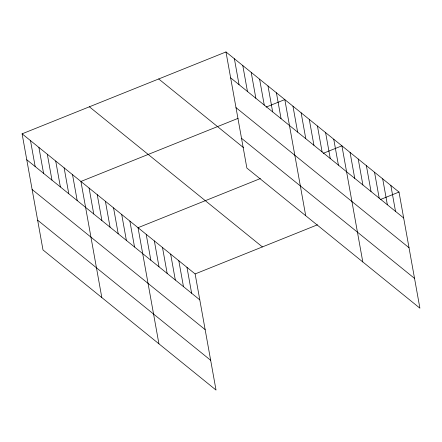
<?xml version="1.0" encoding="UTF-8"?>
<svg xmlns="http://www.w3.org/2000/svg" width="442" height="442" viewBox="0 0 442 442"><rect width="100%" height="100%" fill="white"/><g stroke="black" fill="none" stroke-linecap="round" stroke-linejoin="round"><path stroke-width="0.66" d="M22.1 133.821L195.126 273.935L216.022 390.054L42.996 249.94L22.1 133.821L225.978 51.946L399.004 192.06L419.9 308.179L246.874 168.065L225.978 51.946M238.089 118.345L80.93 181.458L101.82 297.577M266.117 107.091L284.808 99.583L305.704 215.702M260.393 178.557L138.031 227.696L158.921 343.815M323.218 153.33L341.909 145.821L362.799 261.94M195.126 273.935L317.494 224.796M380.319 199.569L399.004 192.06M230.641 77.858L403.668 217.978M236 107.627L409.027 247.741M241.514 138.296L414.546 278.41M158.7 78.963L243.531 147.656M89.378 106.798L262.41 246.918M26.763 159.733L199.79 299.853M32.117 189.502L205.149 329.622M37.636 220.171L210.663 360.291M390.85 185.458L395.513 211.37M382.695 178.85L387.358 204.768M374.534 172.242L379.197 198.16M366.379 165.639L371.042 191.552M358.224 159.032L362.882 184.949M350.064 152.429L354.727 178.341M333.749 139.219L338.412 165.131M325.594 132.611L330.257 158.529M317.439 126.009L322.102 151.921M309.278 119.401L313.942 145.313M301.124 112.793L305.787 138.711M292.963 106.19L297.626 132.103M276.405 92.776L281.068 118.694M268.001 85.975L272.664 111.887M259.598 79.168L264.261 105.08M251.194 72.361L255.857 98.279M242.791 65.554L247.448 91.472M234.382 58.747L239.045 84.665M186.972 267.333L191.635 293.245M178.811 260.725L183.474 286.643M170.656 254.122L175.319 280.035M162.501 247.514L167.164 273.432M154.341 240.907L159.004 266.824M146.186 234.304L150.849 260.216M129.871 221.094L134.534 247.006M121.716 214.486L126.379 240.404M113.555 207.884L118.218 233.796M105.4 201.276L110.064 227.194M97.246 194.673L101.909 220.586M89.085 188.065L93.748 213.978M72.527 174.656L77.19 200.569M64.123 167.85L68.786 193.762M55.714 161.043L60.377 186.955M47.311 154.236L51.974 180.154M38.907 147.429L43.57 173.347M30.504 140.628L35.167 166.54"/></g></svg>
